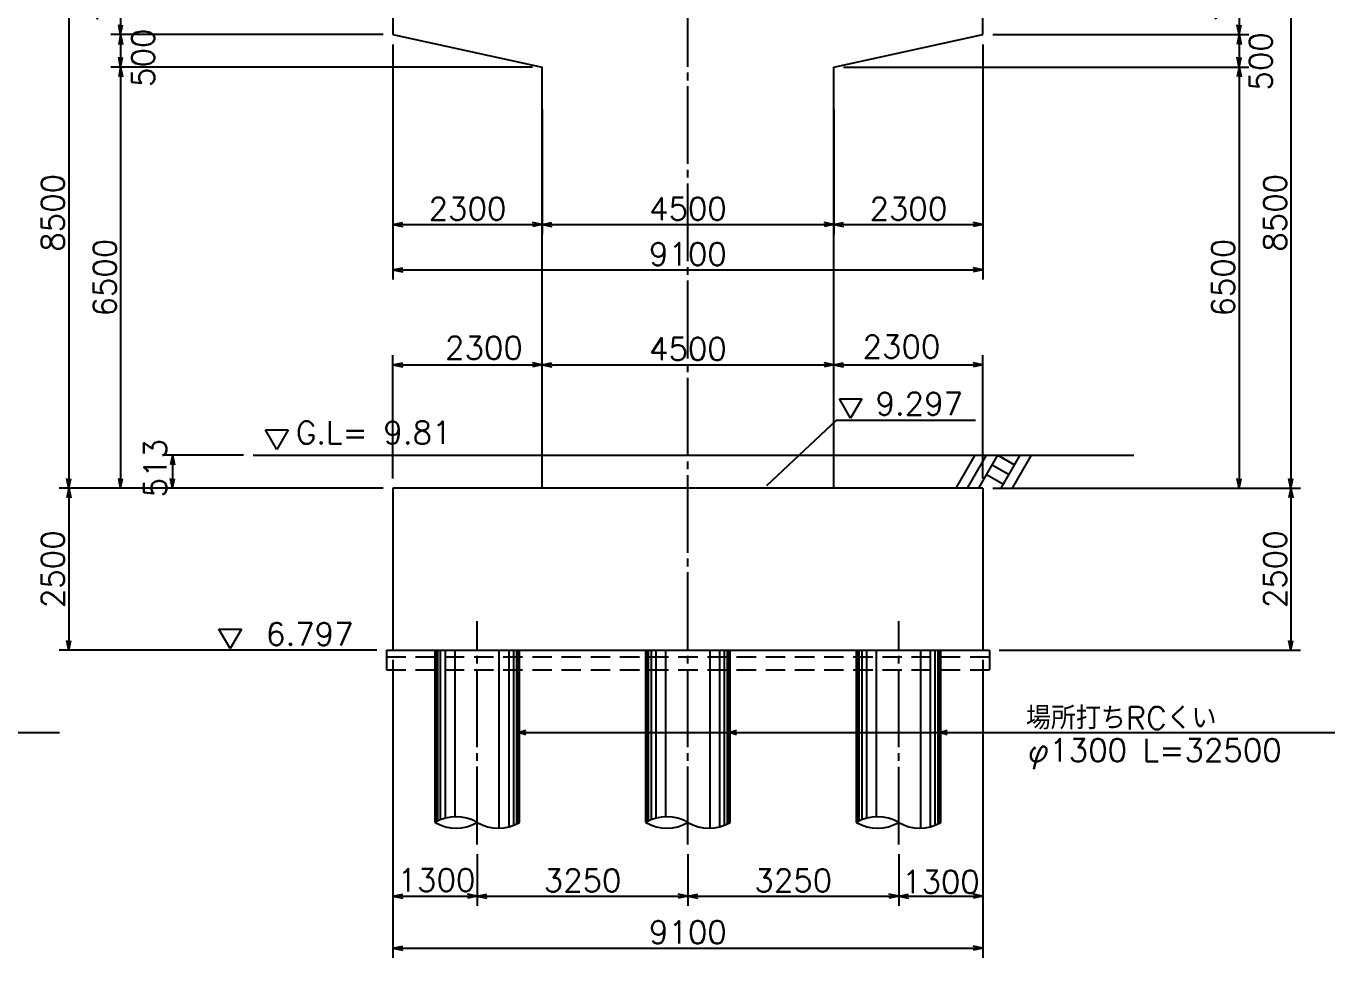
# Model space of a CAD drawing. Extents: x 284700 to 368800, y 984 to 60384.
# Drawn here: x 308585 to 328769, y 29385 to 43762 of the extents above; entities that cross this region are included whole.
import ezdxf

# ---------------------------------------------------------------- set-up
doc = ezdxf.new("R2010")
doc.units = 0
doc.header["$LTSCALE"] = 300
doc.header["$MEASUREMENT"] = 0
doc.linetypes.add('HASEN1', pattern=[3, 2, -1])
doc.linetypes.add('TEN1SEN1', pattern=[25, 20, -1.5, 2, -1.5])
doc.layers.get('0').update_dxf_attribs({"linetype": 'CONTINUOUS'})
doc.layers.get('DEFPOINTS').update_dxf_attribs({"linetype": 'CONTINUOUS'})
for name, color, linetype in [('LAYER001', 7, 'CONTINUOUS'), ('LAYER002', 3, 'CONTINUOUS'), ('寸法', 1, 'CONTINUOUS'), ('構造上部', 4, 'CONTINUOUS'), ('構造線', 3, 'CONTINUOUS'), ('記号-1', 7, 'CONTINUOUS')]:
    doc.layers.add(name, color=color, linetype=linetype)
doc.styles.get("Standard").update_dxf_attribs({"font": 'romans.shx', "bigfont": 'extfont.shx'})
doc.dimstyles.new('DIMST1_100', dxfattribs={"dimscale": 100, "dimtxt": 3.5, "dimasz": 1.5, "dimexe": 1.5, "dimexo": 1.5, "dimgap": 0.7, "dimtad": 1, "dimdec": 0, "dimzin": 0, "dimdsep": 46, "dimtxsty": 'Standard', "dimblk": 'arrow_1', "dimcen": 1.5, "dimdle": 3, "dimclrd": 1, "dimclre": 1, "dimclrt": 3, "dimaunit": 1, "dimadec": 3, "dimazin": 0, "dimtfac": 1, "dimtdec": 0, "dimtmove": 2, "dimatfit": 3, "dimldrblk": 'OPEN30', "dimfxl": 0, "dimtvp": 0.7, "dimtolj": 1, "dimtzin": 0, "dimarcsym": 0})

# ---------------------------------------------------------------- blocks, each defined once
blk = doc.blocks.new('arrow_1')
at = {"color": 0}
for p, q in [((0, 0), (-1, 0.2)), ((0, 0), (-1, -0.2)), ((-1, 0), (0, 0))]:
    blk.add_line(p, q, dxfattribs=at)
blk = doc.blocks.new('*D3')
at = {"layer": 'DEFPOINTS', "color": 0}
for p in [(321042, 38536), (316542, 36931), (321042, 36931)]:
    blk.add_point(p, dxfattribs=at)
at = {"layer": '寸法', "color": 1, "lineweight": -2}
for p, q in [((316542, 37081), (316542, 38686)), ((321042, 37081), (321042, 38686)), ((316692, 38536), (320892, 38536))]:
    blk.add_line(p, q, dxfattribs=at)
at = {"layer": '寸法', "color": 1, "lineweight": -2, "xscale": 150, "yscale": 150, "zscale": 150, "rotation": 180}
blk.add_blockref('arrow_1', (316542, 38536), dxfattribs=at)
at = {"layer": '寸法', "color": 1, "lineweight": -2, "xscale": 150, "yscale": 150, "zscale": 150}
blk.add_blockref('arrow_1', (321042, 38536), dxfattribs=at)
at = {"layer": '寸法', "color": 3, "insert": (318792, 38781), "char_height": 350, "attachment_point": 5}
blk.add_mtext('\\A1;4500', dxfattribs=at)
blk = doc.blocks.new('_Open30')
at = {"layer": '記号-1', "color": 0, "linetype": 'Continuous', "lineweight": -2}
for p, q in [((-1, 0.27), (0, 0)), ((0, 0), (-1, -0.27)), ((0, 0), (-1, 0))]:
    blk.add_line(p, q, dxfattribs=at)
blk = doc.blocks.new('*D4')
at = {"layer": 'DEFPOINTS', "color": 0}
for p in [(316542, 38536), (316542, 36931), (314242, 36631)]:
    blk.add_point(p, dxfattribs=at)
at = {"layer": '寸法', "color": 1, "lineweight": -2}
for p, q in [((314242, 36781), (314242, 38686)), ((316542, 37081), (316542, 38686)), ((314392, 38536), (316392, 38536))]:
    blk.add_line(p, q, dxfattribs=at)
at = {"layer": '寸法', "color": 1, "lineweight": -2, "xscale": 150, "yscale": 150, "zscale": 150, "rotation": 180}
blk.add_blockref('arrow_1', (314242, 38536), dxfattribs=at)
at = {"layer": '寸法', "color": 1, "lineweight": -2, "xscale": 150, "yscale": 150, "zscale": 150}
blk.add_blockref('arrow_1', (316542, 38536), dxfattribs=at)
at = {"layer": '寸法', "color": 3, "insert": (315646, 38797), "char_height": 350, "attachment_point": 5}
blk.add_mtext('\\A1;2300', dxfattribs=at)
blk = doc.blocks.new('*D5')
at = {"layer": 'DEFPOINTS', "color": 0}
for p in [(316542, 43131), (310042, 36631), (314242, 36631)]:
    blk.add_point(p, dxfattribs=at)
at = {"layer": '寸法', "color": 1, "lineweight": -2}
for p, q in [((316392, 43131), (309892, 43131)), ((310042, 42981), (310042, 36781)), ((314092, 36631), (309892, 36631))]:
    blk.add_line(p, q, dxfattribs=at)
at = {"layer": '寸法', "color": 1, "lineweight": -2, "xscale": 150, "yscale": 150, "zscale": 150}
for p, rotation in [((310042, 43131), 90), ((310042, 36631), 270)]:
    blk.add_blockref('arrow_1', p, dxfattribs=dict(at, rotation=rotation))
at = {"layer": '寸法', "color": 3, "insert": (309797, 39881), "char_height": 350, "attachment_point": 5, "rotation": 90}
blk.add_mtext('\\A1;6500', dxfattribs=at)
blk = doc.blocks.new('*D6')
at = {"layer": 'DEFPOINTS', "color": 0}
for p in [(314242, 45131), (309242, 36631), (314242, 36631)]:
    blk.add_point(p, dxfattribs=at)
at = {"layer": '寸法', "color": 1, "lineweight": -2}
for p, q in [((314092, 45131), (309092, 45131)), ((309242, 44981), (309242, 36781)), ((314092, 36631), (309092, 36631))]:
    blk.add_line(p, q, dxfattribs=at)
at = {"layer": '寸法', "color": 1, "lineweight": -2, "xscale": 150, "yscale": 150, "zscale": 150}
for p, rotation in [((309242, 45131), 90), ((309242, 36631), 270)]:
    blk.add_blockref('arrow_1', p, dxfattribs=dict(at, rotation=rotation))
at = {"layer": '寸法', "color": 3, "insert": (308997, 40881), "char_height": 350, "attachment_point": 5, "rotation": 90}
blk.add_mtext('\\A1;8500', dxfattribs=at)
blk = doc.blocks.new('*D7')
at = {"layer": 'DEFPOINTS', "color": 0}
for p in [(323342, 38536), (321042, 36931), (323342, 36631)]:
    blk.add_point(p, dxfattribs=at)
at = {"layer": '寸法', "color": 1, "lineweight": -2}
for p, q in [((321042, 37081), (321042, 38686)), ((323342, 36781), (323342, 38686)), ((321192, 38536), (323192, 38536))]:
    blk.add_line(p, q, dxfattribs=at)
at = {"layer": '寸法', "color": 1, "lineweight": -2, "xscale": 150, "yscale": 150, "zscale": 150, "rotation": 180}
blk.add_blockref('arrow_1', (321042, 38536), dxfattribs=at)
at = {"layer": '寸法', "color": 1, "lineweight": -2, "xscale": 150, "yscale": 150, "zscale": 150}
blk.add_blockref('arrow_1', (323342, 38536), dxfattribs=at)
at = {"layer": '寸法', "color": 3, "insert": (322085, 38816), "char_height": 350, "attachment_point": 5}
blk.add_mtext('\\A1;2300', dxfattribs=at)
blk = doc.blocks.new('*D8')
at = {"layer": 'DEFPOINTS', "color": 0}
for p in [(321042, 43131), (323342, 36631), (327292, 36631)]:
    blk.add_point(p, dxfattribs=at)
at = {"layer": '寸法', "color": 1, "lineweight": -2}
for p, q in [((321192, 43131), (327442, 43131)), ((327292, 42981), (327292, 36781)), ((323492, 36631), (327442, 36631))]:
    blk.add_line(p, q, dxfattribs=at)
at = {"layer": '寸法', "color": 1, "lineweight": -2, "xscale": 150, "yscale": 150, "zscale": 150}
for p, rotation in [((327292, 43131), 90), ((327292, 36631), 270)]:
    blk.add_blockref('arrow_1', p, dxfattribs=dict(at, rotation=rotation))
at = {"layer": '寸法', "color": 3, "insert": (327047, 39881), "char_height": 350, "attachment_point": 5, "rotation": 90}
blk.add_mtext('\\A1;6500', dxfattribs=at)
blk = doc.blocks.new('*D9')
at = {"layer": 'DEFPOINTS', "color": 0}
for p in [(323392, 45131), (323342, 36631), (328092, 36631)]:
    blk.add_point(p, dxfattribs=at)
at = {"layer": '寸法', "color": 1, "lineweight": -2}
for p, q in [((323542, 45131), (328242, 45131)), ((328092, 44981), (328092, 36781)), ((323492, 36631), (328242, 36631))]:
    blk.add_line(p, q, dxfattribs=at)
at = {"layer": '寸法', "color": 1, "lineweight": -2, "xscale": 150, "yscale": 150, "zscale": 150}
for p, rotation in [((328092, 45131), 90), ((328092, 36631), 270)]:
    blk.add_blockref('arrow_1', p, dxfattribs=dict(at, rotation=rotation))
at = {"layer": '寸法', "color": 3, "insert": (327847, 40881), "char_height": 350, "attachment_point": 5, "rotation": 90}
blk.add_mtext('\\A1;8500', dxfattribs=at)
blk = doc.blocks.new('*D10')
at = {"layer": 'DEFPOINTS', "color": 0, "linetype": 'Continuous'}
for p in [(312085, 37144), (310842, 36631), (314242, 36631)]:
    blk.add_point(p, dxfattribs=at)
at = {"layer": '構造上部', "color": 1, "linetype": 'Continuous', "lineweight": -2}
for p, q in [((311935, 37144), (310692, 37144)), ((310842, 36994), (310842, 36781)), ((314092, 36631), (310692, 36631))]:
    blk.add_line(p, q, dxfattribs=at)
at = {"layer": '構造上部', "color": 1, "linetype": 'Continuous', "lineweight": -2, "xscale": 150, "yscale": 150, "zscale": 150}
for p, rotation in [((310842, 37144), 90), ((310842, 36631), 270)]:
    blk.add_blockref('arrow_1', p, dxfattribs=dict(at, rotation=rotation))
at = {"layer": '構造上部', "color": 3, "linetype": 'Continuous', "insert": (310577, 36942), "char_height": 350, "attachment_point": 5, "rotation": 90}
blk.add_mtext('\\A1;513', dxfattribs=at)
blk = doc.blocks.new('*D11')
at = {"layer": 'DEFPOINTS', "color": 0}
for p in [(314242, 36631), (309242, 34131), (314142, 34131)]:
    blk.add_point(p, dxfattribs=at)
at = {"layer": '寸法', "color": 1, "lineweight": -2}
for p, q in [((314092, 36631), (309092, 36631)), ((309242, 36481), (309242, 34281)), ((313992, 34131), (309092, 34131))]:
    blk.add_line(p, q, dxfattribs=at)
at = {"layer": '寸法', "color": 1, "lineweight": -2, "xscale": 150, "yscale": 150, "zscale": 150}
for p, rotation in [((309242, 36631), 90), ((309242, 34131), 270)]:
    blk.add_blockref('arrow_1', p, dxfattribs=dict(at, rotation=rotation))
at = {"layer": '寸法', "color": 3, "insert": (308997, 35381), "char_height": 350, "attachment_point": 5, "rotation": 90}
blk.add_mtext('\\A1;2500', dxfattribs=at)
blk = doc.blocks.new('*D12')
at = {"layer": 'DEFPOINTS', "color": 0}
for p in [(323342, 36631), (323442, 34131), (328092, 34131)]:
    blk.add_point(p, dxfattribs=at)
at = {"layer": '寸法', "color": 1, "lineweight": -2}
for p, q in [((323492, 36631), (328242, 36631)), ((328092, 36481), (328092, 34281)), ((323592, 34131), (328242, 34131))]:
    blk.add_line(p, q, dxfattribs=at)
at = {"layer": '寸法', "color": 1, "lineweight": -2, "xscale": 150, "yscale": 150, "zscale": 150}
for p, rotation in [((328092, 36631), 90), ((328092, 34131), 270)]:
    blk.add_blockref('arrow_1', p, dxfattribs=dict(at, rotation=rotation))
at = {"layer": '寸法', "color": 3, "insert": (327847, 35381), "char_height": 350, "attachment_point": 5, "rotation": 90}
blk.add_mtext('\\A1;2500', dxfattribs=at)
blk = doc.blocks.new('*D13')
at = {"layer": 'DEFPOINTS', "color": 0}
for p in [(314242, 43631), (323342, 43631), (323342, 40000)]:
    blk.add_point(p, dxfattribs=at)
at = {"layer": '寸法', "color": 1, "lineweight": -2}
for p, q in [((314242, 43481), (314242, 39850)), ((323342, 43481), (323342, 39850)), ((314392, 40000), (323192, 40000))]:
    blk.add_line(p, q, dxfattribs=at)
at = {"layer": '寸法', "color": 1, "lineweight": -2, "xscale": 150, "yscale": 150, "zscale": 150, "rotation": 180}
blk.add_blockref('arrow_1', (314242, 40000), dxfattribs=at)
at = {"layer": '寸法', "color": 1, "lineweight": -2, "xscale": 150, "yscale": 150, "zscale": 150}
blk.add_blockref('arrow_1', (323342, 40000), dxfattribs=at)
at = {"layer": '寸法', "color": 3, "insert": (318792, 40245), "char_height": 350, "attachment_point": 5}
blk.add_mtext('\\A1;9100', dxfattribs=at)
blk = doc.blocks.new('*D17')
at = {"layer": 'DEFPOINTS', "color": 0}
for p in [(314242, 43631), (310042, 43131), (316542, 43131)]:
    blk.add_point(p, dxfattribs=at)
at = {"layer": '寸法', "color": 1, "lineweight": -2}
for p, q in [((314092, 43631), (309892, 43631)), ((310042, 43481), (310042, 43281)), ((316392, 43131), (309892, 43131))]:
    blk.add_line(p, q, dxfattribs=at)
at = {"layer": '寸法', "color": 1, "lineweight": -2, "xscale": 150, "yscale": 150, "zscale": 150}
for p, rotation in [((310042, 43631), 90), ((310042, 43131), 270)]:
    blk.add_blockref('arrow_1', p, dxfattribs=dict(at, rotation=rotation))
at = {"layer": '寸法', "color": 3, "insert": (310388, 43274), "char_height": 350, "attachment_point": 5, "rotation": 90}
blk.add_mtext('\\A1;500', dxfattribs=at)
blk = doc.blocks.new('*D18')
at = {"layer": 'DEFPOINTS', "color": 0}
for p in [(314242, 45131), (310042, 43631), (314242, 43631)]:
    blk.add_point(p, dxfattribs=at)
at = {"layer": '寸法', "color": 1, "lineweight": -2}
for p, q in [((314092, 45131), (309892, 45131)), ((310042, 44981), (310042, 43781)), ((314092, 43631), (309892, 43631))]:
    blk.add_line(p, q, dxfattribs=at)
at = {"layer": '寸法', "color": 1, "lineweight": -2, "xscale": 150, "yscale": 150, "zscale": 150}
for p, rotation in [((310042, 45131), 90), ((310042, 43631), 270)]:
    blk.add_blockref('arrow_1', p, dxfattribs=dict(at, rotation=rotation))
at = {"layer": '寸法', "color": 3, "insert": (309797, 44381), "char_height": 350, "attachment_point": 5, "rotation": 90}
blk.add_mtext('\\A1;1500', dxfattribs=at)
blk = doc.blocks.new('*D19')
at = {"layer": 'DEFPOINTS', "color": 0}
for p in [(316542, 42631), (321042, 42631), (321042, 40700)]:
    blk.add_point(p, dxfattribs=at)
at = {"layer": '寸法', "color": 1, "lineweight": -2}
for p, q in [((316542, 42481), (316542, 40550)), ((321042, 42481), (321042, 40550)), ((316692, 40700), (320892, 40700))]:
    blk.add_line(p, q, dxfattribs=at)
at = {"layer": '寸法', "color": 1, "lineweight": -2, "xscale": 150, "yscale": 150, "zscale": 150, "rotation": 180}
blk.add_blockref('arrow_1', (316542, 40700), dxfattribs=at)
at = {"layer": '寸法', "color": 1, "lineweight": -2, "xscale": 150, "yscale": 150, "zscale": 150}
blk.add_blockref('arrow_1', (321042, 40700), dxfattribs=at)
at = {"layer": '寸法', "color": 3, "insert": (318792, 40945), "char_height": 350, "attachment_point": 5}
blk.add_mtext('\\A1;4500', dxfattribs=at)
blk = doc.blocks.new('*D20')
at = {"layer": 'DEFPOINTS', "color": 0}
for p in [(314242, 43631), (316542, 42631), (316542, 40700)]:
    blk.add_point(p, dxfattribs=at)
at = {"layer": '寸法', "color": 1, "lineweight": -2}
for p, q in [((314242, 43481), (314242, 40550)), ((316542, 42481), (316542, 40550)), ((314392, 40700), (316392, 40700))]:
    blk.add_line(p, q, dxfattribs=at)
at = {"layer": '寸法', "color": 1, "lineweight": -2, "xscale": 150, "yscale": 150, "zscale": 150, "rotation": 180}
blk.add_blockref('arrow_1', (314242, 40700), dxfattribs=at)
at = {"layer": '寸法', "color": 1, "lineweight": -2, "xscale": 150, "yscale": 150, "zscale": 150}
blk.add_blockref('arrow_1', (316542, 40700), dxfattribs=at)
at = {"layer": '寸法', "color": 3, "insert": (315392, 40945), "char_height": 350, "attachment_point": 5}
blk.add_mtext('\\A1;2300', dxfattribs=at)
blk = doc.blocks.new('*D21')
at = {"layer": 'DEFPOINTS', "color": 0}
for p in [(323342, 43631), (321042, 43131), (327292, 43131)]:
    blk.add_point(p, dxfattribs=at)
at = {"layer": '寸法', "color": 1, "lineweight": -2}
for p, q in [((323492, 43631), (327442, 43631)), ((327292, 43481), (327292, 43281)), ((321192, 43131), (327442, 43131))]:
    blk.add_line(p, q, dxfattribs=at)
at = {"layer": '寸法', "color": 1, "lineweight": -2, "xscale": 150, "yscale": 150, "zscale": 150}
for p, rotation in [((327292, 43631), 90), ((327292, 43131), 270)]:
    blk.add_blockref('arrow_1', p, dxfattribs=dict(at, rotation=rotation))
at = {"layer": '寸法', "color": 3, "insert": (327626, 43218), "char_height": 350, "attachment_point": 5, "rotation": 90}
blk.add_mtext('\\A1;500', dxfattribs=at)
blk = doc.blocks.new('*D22')
at = {"layer": 'DEFPOINTS', "color": 0}
for p in [(323342, 43631), (321042, 42631), (323342, 40700)]:
    blk.add_point(p, dxfattribs=at)
at = {"layer": '寸法', "color": 1, "lineweight": -2}
for p, q in [((323342, 43481), (323342, 40550)), ((321042, 42481), (321042, 40550)), ((321192, 40700), (323192, 40700))]:
    blk.add_line(p, q, dxfattribs=at)
at = {"layer": '寸法', "color": 1, "lineweight": -2, "xscale": 150, "yscale": 150, "zscale": 150, "rotation": 180}
blk.add_blockref('arrow_1', (321042, 40700), dxfattribs=at)
at = {"layer": '寸法', "color": 1, "lineweight": -2, "xscale": 150, "yscale": 150, "zscale": 150}
blk.add_blockref('arrow_1', (323342, 40700), dxfattribs=at)
at = {"layer": '寸法', "color": 3, "insert": (322192, 40945), "char_height": 350, "attachment_point": 5}
blk.add_mtext('\\A1;2300', dxfattribs=at)
blk = doc.blocks.new('*D23')
at = {"layer": 'DEFPOINTS', "color": 0}
for p in [(323392, 45131), (323342, 43631), (327292, 43631)]:
    blk.add_point(p, dxfattribs=at)
at = {"layer": '寸法', "color": 1, "lineweight": -2}
for p, q in [((323542, 45131), (327442, 45131)), ((327292, 44981), (327292, 43781)), ((323492, 43631), (327442, 43631))]:
    blk.add_line(p, q, dxfattribs=at)
at = {"layer": '寸法', "color": 1, "lineweight": -2, "xscale": 150, "yscale": 150, "zscale": 150}
for p, rotation in [((327292, 45131), 90), ((327292, 43631), 270)]:
    blk.add_blockref('arrow_1', p, dxfattribs=dict(at, rotation=rotation))
at = {"layer": '寸法', "color": 3, "insert": (327047, 44381), "char_height": 350, "attachment_point": 5, "rotation": 90}
blk.add_mtext('\\A1;1500', dxfattribs=at)
blk = doc.blocks.new('*D26')
at = {"layer": 'DEFPOINTS', "color": 0, "linetype": 'Continuous'}
for p in [(314242, 34131), (323342, 34131), (323342, 29535)]:
    blk.add_point(p, dxfattribs=at)
at = {"layer": '構造上部', "color": 1, "linetype": 'Continuous', "lineweight": -2}
for p, q in [((314242, 33981), (314242, 29385)), ((323342, 33981), (323342, 29385)), ((314392, 29535), (323192, 29535))]:
    blk.add_line(p, q, dxfattribs=at)
at = {"layer": '構造上部', "color": 1, "linetype": 'Continuous', "lineweight": -2, "xscale": 150, "yscale": 150, "zscale": 150, "rotation": 180}
blk.add_blockref('arrow_1', (314242, 29535), dxfattribs=at)
at = {"layer": '構造上部', "color": 1, "linetype": 'Continuous', "lineweight": -2, "xscale": 150, "yscale": 150, "zscale": 150}
blk.add_blockref('arrow_1', (323342, 29535), dxfattribs=at)
at = {"layer": '構造上部', "color": 3, "linetype": 'Continuous', "insert": (318792, 29780), "char_height": 350, "attachment_point": 5}
blk.add_mtext('\\A1;9100', dxfattribs=at)
blk = doc.blocks.new('*D27')
at = {"layer": 'DEFPOINTS', "color": 0, "linetype": 'Continuous'}
for p in [(314242, 33831), (315542, 31135), (315542, 30335)]:
    blk.add_point(p, dxfattribs=at)
at = {"layer": '構造上部', "color": 1, "linetype": 'Continuous', "lineweight": -2}
for p, q in [((314242, 33681), (314242, 30185)), ((315542, 30985), (315542, 30185)), ((314392, 30335), (315392, 30335))]:
    blk.add_line(p, q, dxfattribs=at)
at = {"layer": '構造上部', "color": 1, "linetype": 'Continuous', "lineweight": -2, "xscale": 150, "yscale": 150, "zscale": 150, "rotation": 180}
blk.add_blockref('arrow_1', (314242, 30335), dxfattribs=at)
at = {"layer": '構造上部', "color": 1, "linetype": 'Continuous', "lineweight": -2, "xscale": 150, "yscale": 150, "zscale": 150}
blk.add_blockref('arrow_1', (315542, 30335), dxfattribs=at)
at = {"layer": '構造上部', "color": 3, "linetype": 'Continuous', "insert": (314914, 30586), "char_height": 350, "attachment_point": 5}
blk.add_mtext('\\A1;1300', dxfattribs=at)
blk = doc.blocks.new('*D28')
at = {"layer": 'DEFPOINTS', "color": 0, "linetype": 'Continuous'}
for p in [(315542, 31135), (318792, 31135), (318792, 30335)]:
    blk.add_point(p, dxfattribs=at)
at = {"layer": '構造上部', "color": 1, "linetype": 'Continuous', "lineweight": -2}
for p, q in [((315542, 30985), (315542, 30185)), ((318792, 30985), (318792, 30185)), ((315692, 30335), (318642, 30335))]:
    blk.add_line(p, q, dxfattribs=at)
at = {"layer": '構造上部', "color": 1, "linetype": 'Continuous', "lineweight": -2, "xscale": 150, "yscale": 150, "zscale": 150, "rotation": 180}
blk.add_blockref('arrow_1', (315542, 30335), dxfattribs=at)
at = {"layer": '構造上部', "color": 1, "linetype": 'Continuous', "lineweight": -2, "xscale": 150, "yscale": 150, "zscale": 150}
blk.add_blockref('arrow_1', (318792, 30335), dxfattribs=at)
at = {"layer": '構造上部', "color": 3, "linetype": 'Continuous', "insert": (317167, 30580), "char_height": 350, "attachment_point": 5}
blk.add_mtext('\\A1;3250', dxfattribs=at)
blk = doc.blocks.new('*D29')
at = {"layer": 'DEFPOINTS', "color": 0, "linetype": 'Continuous'}
for p in [(318792, 31135), (322042, 31135), (322042, 30335)]:
    blk.add_point(p, dxfattribs=at)
at = {"layer": '構造上部', "color": 1, "linetype": 'Continuous', "lineweight": -2}
for p, q in [((318792, 30985), (318792, 30185)), ((322042, 30985), (322042, 30185)), ((318942, 30335), (321892, 30335))]:
    blk.add_line(p, q, dxfattribs=at)
at = {"layer": '構造上部', "color": 1, "linetype": 'Continuous', "lineweight": -2, "xscale": 150, "yscale": 150, "zscale": 150, "rotation": 180}
blk.add_blockref('arrow_1', (318792, 30335), dxfattribs=at)
at = {"layer": '構造上部', "color": 1, "linetype": 'Continuous', "lineweight": -2, "xscale": 150, "yscale": 150, "zscale": 150}
blk.add_blockref('arrow_1', (322042, 30335), dxfattribs=at)
at = {"layer": '構造上部', "color": 3, "linetype": 'Continuous', "insert": (320417, 30580), "char_height": 350, "attachment_point": 5}
blk.add_mtext('\\A1;3250', dxfattribs=at)
blk = doc.blocks.new('*D30')
at = {"layer": 'DEFPOINTS', "color": 0, "linetype": 'Continuous'}
for p in [(323342, 33831), (322042, 31135), (323342, 30335)]:
    blk.add_point(p, dxfattribs=at)
at = {"layer": '構造上部', "color": 1, "linetype": 'Continuous', "lineweight": -2}
for p, q in [((323342, 33681), (323342, 30185)), ((322042, 30985), (322042, 30185)), ((322192, 30335), (323192, 30335))]:
    blk.add_line(p, q, dxfattribs=at)
at = {"layer": '構造上部', "color": 1, "linetype": 'Continuous', "lineweight": -2, "xscale": 150, "yscale": 150, "zscale": 150, "rotation": 180}
blk.add_blockref('arrow_1', (322042, 30335), dxfattribs=at)
at = {"layer": '構造上部', "color": 1, "linetype": 'Continuous', "lineweight": -2, "xscale": 150, "yscale": 150, "zscale": 150}
blk.add_blockref('arrow_1', (323342, 30335), dxfattribs=at)
at = {"layer": '構造上部', "color": 3, "linetype": 'Continuous', "insert": (322694, 30559), "char_height": 350, "attachment_point": 5}
blk.add_mtext('\\A1;1300', dxfattribs=at)

msp = doc.modelspace()

# ---------------------------------------------------------------- linework, layer by layer
at = {"layer": 'LAYER001', "color": 3, "linetype": 'HASEN1', "ltscale": 0.5}
for p, q in [((314142.18461, 34031.11503), (323442.18461, 34031.11503)), ((314142.18461, 33831.11503), (323442.18461, 33831.11503))]:
    msp.add_line(p, q, dxfattribs=at)
at = {"layer": 'LAYER002', "color": 1, "linetype": 'Continuous', "flags": 128}
for points in [[(302924.43406, 32860.65827), (309098.44406, 32860.65827)], [(316292.18461, 32890.66827), (316192.18461, 32860.65827), (316292.18461, 32830.65827)], [(316192.26994, 32860.65827), (322413.35498, 32860.65827)], [(319542.18461, 32890.66827), (319442.18461, 32860.65827), (319542.18461, 32830.65827)], [(322413.35498, 32860.65827), (324144.94498, 32860.65827)], [(322792.18461, 32890.66827), (322692.18461, 32860.65827), (322792.18461, 32830.65827)], [(324144.94498, 32860.65827), (328768.95498, 32860.65827)]]:
    msp.add_lwpolyline(points, dxfattribs=at)
at = {"layer": '寸法', "color": 1, "linetype": 'Continuous'}
for p, q in [((321127.93442, 38011.2869), (321474.34442, 38011.2869)), ((321301.13442, 37711.2869), (321127.93442, 38011.2869)), ((321474.34442, 38011.2869), (321301.13442, 37711.2869)), ((312450.93576, 37231.60093), (312277.73576, 37531.60093)), ((312277.73576, 37531.60093), (312624.14576, 37531.60093)), ((312624.14576, 37531.60093), (312450.93576, 37231.60093)), ((311731.96315, 34156.17211), (311558.76315, 34456.17211)), ((311558.76315, 34456.17211), (311905.17315, 34456.17211)), ((311905.17315, 34456.17211), (311731.96315, 34156.17211))]:
    msp.add_line(p, q, dxfattribs=at)
at = {"layer": '寸法', "color": 1}
for q in [(320001.82894, 36666.82052), (323225.61622, 37683.50561)]:
    msp.add_line((321084.18928, 37683.50561), q, dxfattribs=at)
at = {"layer": '構造上部', "linetype": 'Continuous'}
for p, q in [((314892.26994, 31474.08454), (314892.26994, 34131.11503)), ((314907.26994, 31482.48231), (314907.26994, 34131.11503)), ((314932.26994, 31495.3555), (314932.26994, 34131.11503)), ((314977.26994, 31515.23756), (314977.26994, 34131.11503)), ((315052.26994, 31539.87703), (315052.26994, 34131.11503)), ((315202.26994, 31560.99493), (315202.26994, 34131.11503)), ((315882.26994, 31387.17416), (315882.26994, 34131.11503)), ((316032.26994, 31408.29206), (316032.26994, 34131.11503)), ((316107.26994, 31432.93152), (316107.26994, 34131.11503)), ((316152.26994, 31452.81359), (316152.26994, 34131.11503)), ((316177.26994, 31465.68678), (316177.26994, 34131.11503)), ((316192.26994, 31474.08454), (316192.26994, 34131.11503)), ((318142.26994, 31474.08454), (318142.26994, 34131.11503)), ((318157.26994, 31482.48231), (318157.26994, 34131.11503)), ((318182.26994, 31495.3555), (318182.26994, 34131.11503)), ((318227.26994, 31515.23756), (318227.26994, 34131.11503)), ((318302.26994, 31539.87703), (318302.26994, 34131.11503)), ((318452.26994, 31560.99493), (318452.26994, 34131.11503)), ((319132.26994, 31387.17416), (319132.26994, 34131.11503)), ((319282.26994, 31408.29206), (319282.26994, 34131.11503)), ((319357.26994, 31432.93152), (319357.26994, 34131.11503)), ((319402.26994, 31452.81359), (319402.26994, 34131.11503)), ((319427.26994, 31465.68678), (319427.26994, 34131.11503)), ((319442.26994, 31474.08454), (319442.26994, 34131.11503)), ((321392.18461, 31474.08454), (321392.18461, 34131.11503)), ((321407.18461, 31482.48231), (321407.18461, 34131.11503)), ((321432.18461, 31495.3555), (321432.18461, 34131.11503)), ((321477.18461, 31515.23756), (321477.18461, 34131.11503)), ((321552.18461, 31539.87703), (321552.18461, 34131.11503)), ((321702.18461, 31560.99493), (321702.18461, 34131.11503)), ((322382.18461, 31387.17416), (322382.18461, 34131.11503)), ((322532.18461, 31408.29206), (322532.18461, 34131.11503)), ((322607.18461, 31432.93152), (322607.18461, 34131.11503)), ((322652.18461, 31452.81359), (322652.18461, 34131.11503)), ((322677.18461, 31465.68678), (322677.18461, 34131.11503)), ((322692.18461, 31474.08454), (322692.18461, 34131.11503))]:
    msp.add_line(p, q, dxfattribs=at)
for centre, start, end in [((315217.26994, 30911.16803), 60, 120), ((318467.26994, 30911.16803), 60, 120), ((321717.18461, 30911.16803), 60, 120), ((315217.26994, 32037.00106), 240, 300), ((315867.26994, 32037.00106), 240, 300), ((318467.26994, 32037.00106), 240, 300), ((319117.26994, 32037.00106), 240, 300), ((321717.18461, 32037.00106), 240, 300), ((322367.18461, 32037.00106), 240, 300)]:
    msp.add_arc(centre, 650, start, end, dxfattribs=at)
at = {"layer": '構造線', "color": 1, "linetype": 'TEN1SEN1', "ltscale": 0.2}
for p, q in [((318792.26994, 31134.97339), (318792.26994, 53804.75057)), ((315542.18461, 31134.97361), (315542.18461, 34580.74704)), ((322042.18461, 31134.93361), (322042.18461, 34580.70704))]:
    msp.add_line(p, q, dxfattribs=at)
at = {"layer": '構造線', "linetype": 'Continuous'}
for p, q in [((314242.25994, 45131.15503), (314242.25994, 43631.15503)), ((323342.25994, 43631.15503), (323342.25994, 45131.15503)), ((314242.25994, 43631.15503), (316542.25403, 43131.15957)), ((321042.25403, 43131.15371), (323342.25994, 43631.15503)), ((316542.17461, 36631.15503), (316542.25403, 43131.15957)), ((321042.17461, 36631.15503), (321042.26065, 43131.15521)), ((312084.58155, 37143.74061), (325666.55155, 37143.74061)), ((314242.18461, 36631.15503), (314242.18461, 34131.11503)), ((323342.18461, 36631.15503), (314242.18461, 36631.15503)), ((321842.18461, 36631.15503), (315742.18461, 36631.15503)), ((323342.18461, 36631.15503), (323342.18461, 34131.11503)), ((314142.18461, 34131.11503), (314242.18461, 34131.15503)), ((314142.18461, 34131.11503), (314142.18461, 33831.11503)), ((314242.18461, 34131.11503), (323342.18461, 34131.11503)), ((323342.18461, 34131.11503), (323442.18461, 34131.07503)), ((323442.18461, 34131.07503), (323442.18461, 33831.11503))]:
    msp.add_line(p, q, dxfattribs=at)
at = {"layer": '構造線', "color": 4, "linetype": 'Continuous'}
for p, q in [((322935.67469, 36643.74061), (323224.34469, 37143.74061)), ((323108.87469, 36643.74061), (323397.55469, 37143.74061)), ((323282.08469, 36643.74061), (323570.75469, 37143.74061)), ((323570.75469, 37143.74061), (323830.56469, 36993.74061)), ((323628.49469, 36643.74061), (323917.16469, 37143.74061)), ((323801.69469, 36643.74061), (324090.38247, 37143.74061)), ((323484.15469, 36993.74061), (323743.96469, 36843.74061)), ((323397.55469, 36843.74061), (323657.36469, 36693.74061))]:
    msp.add_line(p, q, dxfattribs=at)

# ---------------------------------------------------------------- texts
at = {"layer": '寸法', "color": 3}
for s, p in [('9.297', (321685.51424, 37761.2769)), ('G.L= 9.81', (312744.67857, 37314.90861)), ('6.797', (312285.13161, 34206.16211)), ('場所打ちRCくい', (324004.88297, 32910.65827)), ('φ1300 L=32500', (324034.87297, 32414.49274))]:
    msp.add_text(s, height=350, dxfattribs=at).set_placement(p)

# ---------------------------------------------------------------- dimensions: what is measured, and where the dimension line sits
for base, p1, p2, picture, middle in [((309242.18244, 36631.15503), (314242.25994, 45131.15503), (314242.18461, 36631.15503), '*D6', (308997.18244, 40881.15503)), ((310042.18244, 43631.15503), (314242.25994, 45131.15503), (314242.25994, 43631.15503), '*D18', (309797.18244, 44381.15503)), ((328092.00244, 36631.15503), (323392.25994, 45131.15503), (323342.18461, 36631.15503), '*D9', (327847.00244, 40881.15503)), ((327292.00244, 43631.15503), (323392.25994, 45131.15503), (323342.25994, 43631.15503), '*D23', (327047.00244, 44381.15503)), ((310042.18244, 36631.15503), (316542.25403, 43131.15957), (314242.18461, 36631.15503), '*D5', (309797.18244, 39881.1573)), ((327292.00244, 36631.15503), (321042.26065, 43131.15521), (323342.18461, 36631.15503), '*D8', (327047.00244, 39881.15512)), ((309242.18244, 34131.11503), (314242.18461, 36631.15503), (314142.18461, 34131.11503), '*D11', (308997.18244, 35381.13503)), ((328092.00244, 34131.07503), (323342.18461, 36631.15503), (323442.18461, 34131.07503), '*D12', (327847.00244, 35381.11503))]:
    dim = msp.add_linear_dim(base=base, p1=p1, p2=p2, angle=90, dimstyle='DIMST1_100', dxfattribs=at)
    dim.commit()
    dim.dimension.update_dxf_attribs({"geometry": picture, "text_midpoint": middle})
for base, p1, p2, picture, middle in [((310042.18244, 43131.15957), (314242.25994, 43631.15503), (316542.25403, 43131.15957), '*D17', (310388.28865, 43273.6849)), ((327292.00244, 43131.15521), (323342.25994, 43631.15503), (321042.26065, 43131.15521), '*D21', (327626.39131, 43218.21753))]:
    dim = msp.add_linear_dim(base=base, p1=p1, p2=p2, angle=90, dimstyle='DIMST1_100', dxfattribs=at)
    dim.commit()
    dim.dimension.update_dxf_attribs({"geometry": picture, "text_midpoint": middle, "dimtype": 160})
for base, p1, p2, picture, middle in [((323342.25994, 39999.77418), (314242.25994, 43631.15503), (323342.25994, 43631.15503), '*D13', (318792.25994, 40244.77418)), ((316542.25403, 40699.77418), (314242.25994, 43631.15503), (316542.25403, 42631.15957), '*D20', (315392.25699, 40944.77418)), ((323342.25994, 40699.77418), (321042.25403, 42631.15371), (323342.25994, 43631.15503), '*D22', (322192.25699, 40944.77418)), ((321042.25403, 40699.77418), (316542.25403, 42631.15957), (321042.25403, 42631.15371), '*D19', (318792.25403, 40944.77418))]:
    dim = msp.add_linear_dim(base=base, p1=p1, p2=p2, dimstyle='DIMST1_100', dxfattribs=at)
    dim.commit()
    dim.dimension.update_dxf_attribs({"geometry": picture, "text_midpoint": middle})
at = {"layer": '寸法', "color": 1}
for base, p1, p2, picture, middle in [((316542.17461, 38536.17902), (314242.18461, 36631.15503), (316542.17461, 36931.15503), '*D4', (315645.64976, 38797.41609)), ((323342.18461, 38536.17902), (321042.17461, 36931.15503), (323342.18461, 36631.15503), '*D7', (322084.7558, 38816.32036))]:
    dim = msp.add_linear_dim(base=base, p1=p1, p2=p2, dimstyle='DIMST1_100', dxfattribs=at)
    dim.commit()
    dim.dimension.update_dxf_attribs({"geometry": picture, "text_midpoint": middle, "dimtype": 160})
dim = msp.add_linear_dim(base=(321042.17461, 38536.17902), p1=(316542.17461, 36931.15503), p2=(321042.17461, 36931.15503), dimstyle='DIMST1_100', dxfattribs=at)
dim.commit()
dim.dimension.update_dxf_attribs({"geometry": '*D3', "text_midpoint": (318792.17461, 38781.17902)})
at = {"layer": '構造上部', "linetype": 'Continuous'}
dim = msp.add_linear_dim(base=(310842.18244, 36631.15503), p1=(312084.58155, 37143.74061), p2=(314242.18461, 36631.15503), angle=90, dimstyle='DIMST1_100', dxfattribs=at)
dim.commit()
dim.dimension.update_dxf_attribs({"geometry": '*D10', "text_midpoint": (310576.53594, 36942.44731), "dimtype": 160})
for base, p1, p2, picture, middle in [((323342.18461, 29534.97339), (314242.18461, 34131.11503), (323342.18461, 34131.11503), '*D26', (318792.18461, 29779.97339)), ((318792.26994, 30334.97339), (315542.18461, 31134.97361), (318792.26994, 31134.97339), '*D28', (317167.22728, 30579.97339)), ((322042.18461, 30334.97339), (318792.26994, 31134.97339), (322042.18461, 31134.93361), '*D29', (320417.22728, 30579.97339))]:
    dim = msp.add_linear_dim(base=base, p1=p1, p2=p2, dimstyle='DIMST1_100', dxfattribs=at)
    dim.commit()
    dim.dimension.update_dxf_attribs({"geometry": picture, "text_midpoint": middle})
for base, p1, p2, picture, middle in [((315542.18461, 30334.97339), (314242.18461, 33831.11503), (315542.18461, 31134.97361), '*D27', (314913.65992, 30585.86866)), ((323342.18461, 30334.97339), (322042.18461, 31134.93361), (323342.18461, 33831.11503), '*D30', (322693.62834, 30558.94662))]:
    dim = msp.add_linear_dim(base=base, p1=p1, p2=p2, dimstyle='DIMST1_100', dxfattribs=at)
    dim.commit()
    dim.dimension.update_dxf_attribs({"geometry": picture, "text_midpoint": middle, "dimtype": 160})

doc.saveas('drawing.dxf')
